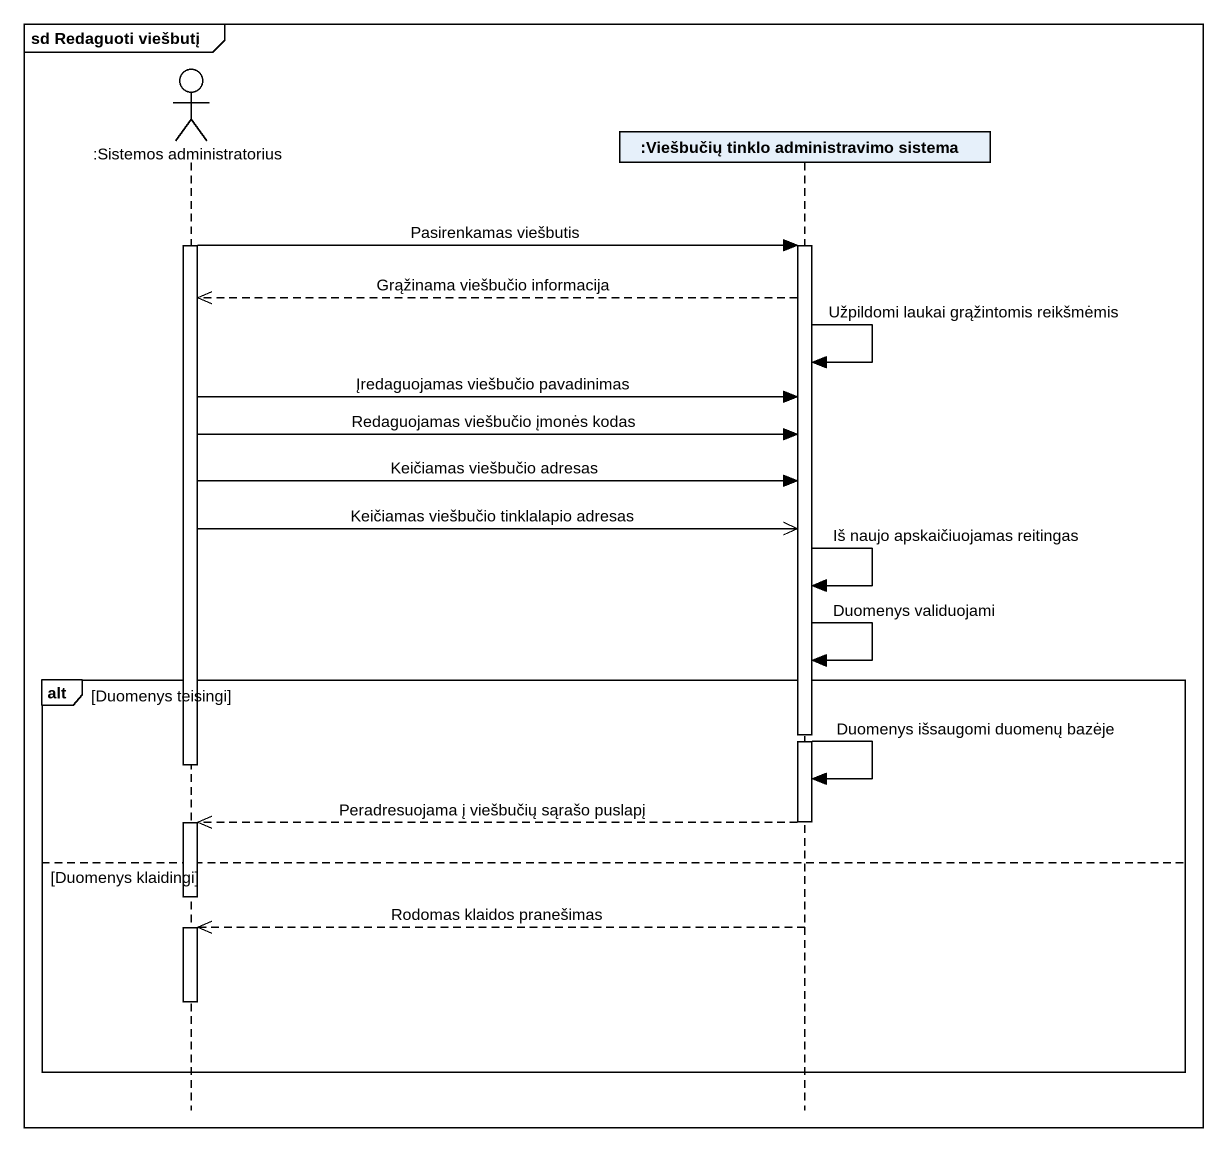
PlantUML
@startuml
mainframe sd Redaguoti viešbutį
hide footbox
actor ":Sistemos administratorius" as Sistemos_administratorius
participant ":Viešbučių tinklo administravimo sistema" as Viešbučių_tinklo

activate Sistemos_administratorius
Sistemos_administratorius -> Viešbučių_tinklo : Pasirenkamas viešbutis
activate Viešbučių_tinklo
Viešbučių_tinklo -->> Sistemos_administratorius : Grąžinama viešbučio informacija
Viešbučių_tinklo -> Viešbučių_tinklo : Užpildomi laukai grąžintomis reikšmėmis
Sistemos_administratorius -> Viešbučių_tinklo : Įredaguojamas viešbučio pavadinimas
Sistemos_administratorius -> Viešbučių_tinklo : Redaguojamas viešbučio įmonės kodas
Sistemos_administratorius -> Viešbučių_tinklo : Keičiamas viešbučio adresas
Sistemos_administratorius ->> Viešbučių_tinklo : Keičiamas viešbučio tinklalapio adresas
Viešbučių_tinklo -> Viešbučių_tinklo : Iš naujo apskaičiuojamas reitingas
Viešbučių_tinklo -> Viešbučių_tinklo : Duomenys validuojami
alt Duomenys teisingi
  deactivate Sistemos_administratorius
  Viešbučių_tinklo -> Viešbučių_tinklo : Duomenys išsaugomi duomenų bazėje
  Viešbučių_tinklo -->> Sistemos_administratorius : Peradresuojama į viešbučių sąrašo puslapį
  deactivate Viešbučių_tinklo
  activate Sistemos_administratorius
else Duomenys klaidingi
  deactivate Sistemos_administratorius
  Viešbučių_tinklo -->> Sistemos_administratorius : Rodomas klaidos pranešimas
  activate Sistemos_administratorius
  deactivate Sistemos_administratorius
end
@enduml
